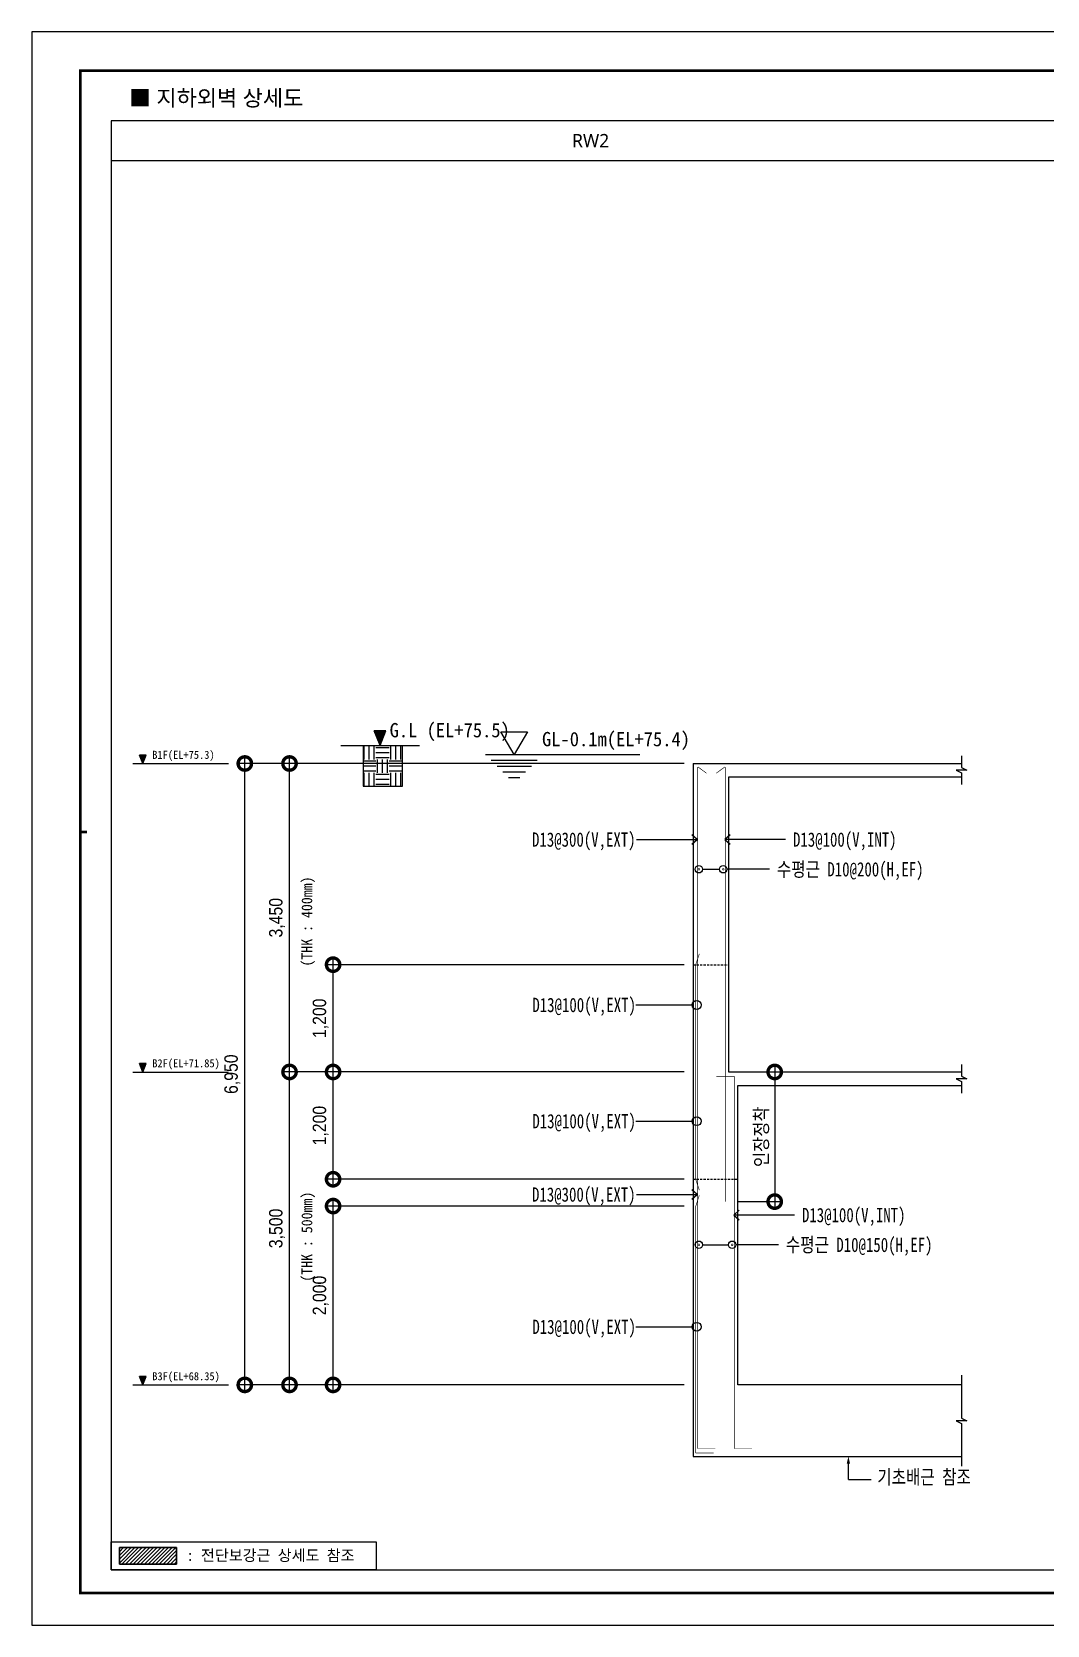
# Model space of a CAD drawing. Header units: millimetres. Extents: x 0 to 252030, y -124740 to 196020.
# Drawn here: x 126030 to 137382, y -71280 to -53460 of the extents above; entities that cross this region are included whole.
import ezdxf
from ezdxf.enums import TextEntityAlignment as Align

# ---------------------------------------------------------------- set-up
doc = ezdxf.new("R2010")
doc.units = ezdxf.units.MM
doc.header["$LTSCALE"] = 30
doc.linetypes.add('H', pattern=[1.3, 0.8, -0.5])
doc.layers.get('DEFPOINTS').update_dxf_attribs({"color": 142})
for name, color, linetype in [('0-LIST.테두리선', 7, 'Continuous'), ('0-SEC1', 3, 'Continuous'), ('0-TEXT', 3, 'Continuous'), ('0-주철근', 2, 'Continuous'), ('0-지시선', 7, 'Continuous'), ('0-해치', 251, 'Continuous'), ('S-CON', 2, 'Continuous'), ('S-SYM', 5, 'Continuous'), ('TABLE-1', 3, 'Continuous'), ('TEX', 3, 'Continuous'), ('TEXT', 6, 'Continuous'), ('X-PLAN-B1F$0$A-DIM', 7, 'Continuous'), ('XR-FORM_(도룡동)$0$AA-SHEET', 9, 'Continuous'), ('XR-FORM_(도룡동)$0$Sheet', 7, 'Continuous'), ('XR-FORM_(도룡동)$0$Sheet-text', 3, 'Continuous'), ('XR-FORM_(도룡동)$0$TEXT', 3, 'Continuous')]:
    doc.layers.add(name, color=color, linetype=linetype)
doc.styles.add('X-PLAN-B1F$0$Gdim', font='Dotum.ttf', dxfattribs={"width": 0.9})
doc.styles.add('XR-FORM_(도룡동)$0$충북옥천_FORM$0$맑은고딕', font='malgun.ttf')
doc.styles.add('XR-FORM_(도룡동)$3$맑은고딕', font='malgun.ttf')
doc.styles.add('돋음체', font='DotumChe.ttf')
doc.styles.add('맑은 고딕', font='malgun.ttf')
doc.dimstyles.new('X-PLAN-B1F$0$Gdim200', dxfattribs={"dimscale": 200, "dimtxt": 3, "dimasz": 6, "dimexe": 1.5, "dimexo": 2, "dimgap": 1, "dimtad": 1, "dimdec": 0, "dimzin": 0, "dimdsep": 46, "dimlunit": 6, "dimtxsty": 'X-PLAN-B1F$0$Gdim', "dimblk": 'X-PLAN-B1F$0$_DotSmall', "dimcen": 1.5, "dimdle": 1.5, "dimclrd": 1, "dimclre": 1, "dimclrt": 256, "dimazin": 0, "dimtfac": 1, "dimtdec": 0, "dimtix": 1, "dimtmove": 2, "dimatfit": 3, "dimldrblk": 'X-PLAN-B1F$0$_DotSmall', "dimfxl": 1.5, "dimtolj": 1, "dimtzin": 0, "dimlwd": -1, "dimlwe": -1, "dimarcsym": 0})

# ---------------------------------------------------------------- blocks, each defined once
blk = doc.blocks.new('XR-FORM_(도룡동)$0$S')
at = {"layer": 'XR-FORM_(도룡동)$0$Sheet'}
h = blk.add_hatch(color=6, dxfattribs=at)
edge = h.paths.add_edge_path()
edge.add_spline(control_points=[(76338, 15545), (76338, 15545), (76295, 15571), (76295, 15571), (76172, 15645), (76132, 15687), (76132, 15744), (76132, 15817), (76203, 15865), (76313, 15865), (76409, 15865), (76454, 15832), (76479, 15807), (76511, 15775), (76518, 15737), (76518, 15729), (76518, 15711), (76524, 15702), (76538, 15702), (76557, 15702), (76559, 15724), (76559, 15744), (76559, 15811), (76562, 15848), (76564, 15870), (76564, 15870), (76565, 15890), (76565, 15890), (76565, 15905), (76548, 15908), (76540, 15909), (76494, 15919), (76430, 15930), (76333, 15930), (76119, 15930), (75970, 15833), (75970, 15695), (75970, 15588), (76037, 15502), (76202, 15401), (76202, 15401), (76273, 15357), (76273, 15357), (76398, 15281), (76423, 15225), (76423, 15165), (76423, 15099), (76352, 15030), (76220, 15030), (76155, 15030), (76041, 15045), (76002, 15150), (75994, 15172), (75988, 15197), (75988, 15211), (75988, 15217), (75988, 15236), (75968, 15236), (75948, 15236), (75946, 15209), (75945, 15201), (75945, 15201), (75945, 15197), (75945, 15197), (75943, 15174), (75938, 15104), (75938, 15040), (75938, 15011), (75943, 15004), (75970, 14994), (76035, 14972), (76103, 14962), (76198, 14962), (76298, 14962), (76379, 14979), (76447, 15013), (76575, 15079), (76595, 15177), (76595, 15230), (76595, 15347), (76528, 15430), (76338, 15545)], knot_values=[0, 0, 0, 0, 1, 1, 1, 2, 2, 2, 3, 3, 3, 4, 4, 4, 5, 5, 5, 6, 6, 6, 7, 7, 7, 8, 8, 8, 9, 9, 9, 10, 10, 10, 11, 11, 11, 12, 12, 12, 13, 13, 13, 14, 14, 14, 15, 15, 15, 16, 16, 16, 17, 17, 17, 18, 18, 18, 19, 19, 19, 20, 20, 20, 21, 21, 21, 22, 22, 22, 23, 23, 23, 24, 24, 24, 25, 25, 25, 26, 26, 26, 27, 27, 27, 27], degree=3, periodic=0)
h = blk.add_hatch(color=6, dxfattribs=at)
edge = h.paths.add_edge_path()
edge.add_spline(control_points=[(77180, 15007), (77180, 15007), (77166, 15007), (77166, 15007), (77156, 15007), (77148, 15007), (77134, 15009), (77098, 15014), (77093, 15029), (77089, 15056), (77084, 15098), (77084, 15641), (77086, 15677), (77089, 15714), (77100, 15725), (77131, 15729), (77143, 15731), (77153, 15732), (77163, 15732), (77163, 15732), (77180, 15732), (77180, 15732), (77188, 15732), (77195, 15739), (77195, 15747), (77195, 15755), (77188, 15761), (77180, 15761), (77180, 15761), (76814, 15761), (76814, 15761), (76806, 15761), (76800, 15755), (76800, 15747), (76800, 15739), (76806, 15732), (76814, 15732), (76814, 15732), (76832, 15732), (76832, 15732), (76847, 15732), (76860, 15730), (76871, 15728), (76897, 15723), (76909, 15710), (76912, 15677), (76912, 15677), (76912, 15677), (76912, 15677), (76914, 15650), (76915, 15103), (76908, 15057), (76904, 15025), (76895, 15014), (76873, 15011), (76858, 15008), (76843, 15007), (76827, 15007), (76826, 15007), (76814, 15007), (76814, 15007), (76806, 15007), (76800, 15000), (76800, 14992), (76800, 14984), (76806, 14977), (76814, 14977), (76814, 14977), (77180, 14977), (77180, 14977), (77188, 14977), (77195, 14984), (77195, 14992), (77195, 15000), (77188, 15007), (77180, 15007)], knot_values=[0, 0, 0, 0, 1, 1, 1, 2, 2, 2, 3, 3, 3, 4, 4, 4, 5, 5, 5, 6, 6, 6, 7, 7, 7, 8, 8, 8, 9, 9, 9, 10, 10, 10, 11, 11, 11, 12, 12, 12, 13, 13, 13, 14, 14, 14, 15, 15, 15, 16, 16, 16, 17, 17, 17, 18, 18, 18, 19, 19, 19, 20, 20, 20, 21, 21, 21, 22, 22, 22, 23, 23, 23, 24, 24, 24, 25, 25, 25, 25], degree=3, periodic=0)
h = blk.add_hatch(color=6, dxfattribs=at)
edge = h.paths.add_edge_path()
edge.add_spline(control_points=[(78289, 15008), (78289, 15008), (78256, 15008), (78256, 15008), (78252, 15008), (78248, 15009), (78243, 15010), (78220, 15014), (78192, 15028), (78158, 15085), (78158, 15085), (77848, 15727), (77836, 15749), (77824, 15773), (77816, 15784), (77802, 15784), (77787, 15784), (77771, 15771), (77757, 15741), (77757, 15741), (77450, 15097), (77450, 15097), (77424, 15042), (77401, 15015), (77350, 15010), (77342, 15009), (77328, 15008), (77317, 15008), (77317, 15008), (77304, 15008), (77304, 15008), (77298, 15008), (77292, 15002), (77292, 14994), (77292, 14987), (77298, 14980), (77304, 14980), (77304, 14980), (77609, 14980), (77609, 14980), (77615, 14980), (77621, 14987), (77621, 14994), (77621, 15002), (77615, 15008), (77609, 15008), (77609, 15008), (77576, 15008), (77576, 15008), (77539, 15008), (77534, 15021), (77534, 15033), (77534, 15044), (77540, 15068), (77552, 15094), (77552, 15094), (77762, 15561), (77762, 15561), (77762, 15561), (78005, 15016), (78004, 15016), (78005, 15014), (78005, 15012), (78004, 15010), (78003, 15008), (78001, 15008), (77998, 15008), (77998, 15008), (77984, 15008), (77984, 15008), (77978, 15008), (77972, 15002), (77972, 14994), (77972, 14987), (77978, 14980), (77984, 14980), (77984, 14980), (78289, 14980), (78289, 14980), (78295, 14980), (78301, 14987), (78301, 14994), (78301, 15002), (78295, 15008), (78289, 15008)], knot_values=[0, 0, 0, 0, 1, 1, 1, 2, 2, 2, 3, 3, 3, 4, 4, 4, 5, 5, 5, 6, 6, 6, 7, 7, 7, 8, 8, 8, 9, 9, 9, 10, 10, 10, 11, 11, 11, 12, 12, 12, 13, 13, 13, 14, 14, 14, 15, 15, 15, 16, 16, 16, 17, 17, 17, 18, 18, 18, 19, 19, 19, 20, 20, 20, 21, 21, 21, 22, 22, 22, 23, 23, 23, 24, 24, 24, 25, 25, 25, 26, 26, 26, 27, 27, 27, 28, 28, 28, 28], degree=3, periodic=0)
h = blk.add_hatch(color=250, dxfattribs=at)
edge = h.paths.add_edge_path()
edge.add_spline(control_points=[(78762, 15355), (78740, 15355), (78721, 15354), (78721, 15339), (78721, 15329), (78732, 15327), (78739, 15326), (78739, 15326), (78761, 15325), (78768, 15325), (78956, 15325), (79092, 15431), (79092, 15577), (79092, 15629), (79059, 15678), (79025, 15703), (79003, 15719), (78945, 15762), (78781, 15762), (78781, 15762), (78772, 15762), (78771, 15762), (78771, 15762), (78376, 15762), (78376, 15762), (78367, 15762), (78360, 15756), (78360, 15748), (78360, 15740), (78367, 15734), (78376, 15734), (78376, 15734), (78423, 15734), (78423, 15734), (78429, 15733), (78435, 15733), (78438, 15732), (78480, 15725), (78488, 15709), (78491, 15677), (78491, 15677), (78491, 15677), (78491, 15677), (78493, 15651), (78494, 15108), (78487, 15062), (78481, 15030), (78474, 15013), (78453, 15010), (78437, 15007), (78422, 15006), (78407, 15006), (78406, 15006), (78396, 15006), (78396, 15006), (78387, 15006), (78380, 14999), (78380, 14991), (78380, 14983), (78387, 14977), (78396, 14977), (78396, 14977), (78791, 14977), (78791, 14977), (78800, 14977), (78807, 14983), (78807, 14991), (78807, 14999), (78800, 15006), (78791, 15006), (78791, 15006), (78781, 15006), (78781, 15006), (78761, 15006), (78733, 15008), (78715, 15010), (78681, 15013), (78672, 15031), (78668, 15061), (78662, 15105), (78662, 15684), (78662, 15690), (78662, 15699), (78664, 15704), (78669, 15705), (78679, 15708), (78707, 15709), (78729, 15709), (78757, 15709), (78810, 15704), (78857, 15670), (78924, 15623), (78931, 15562), (78931, 15520), (78931, 15418), (78833, 15355), (78762, 15355)], knot_values=[0, 0, 0, 0, 1, 1, 1, 2, 2, 2, 3, 3, 3, 4, 4, 4, 5, 5, 5, 6, 6, 6, 7, 7, 7, 8, 8, 8, 9, 9, 9, 10, 10, 10, 11, 11, 11, 12, 12, 12, 13, 13, 13, 14, 14, 14, 15, 15, 15, 16, 16, 16, 17, 17, 17, 18, 18, 18, 19, 19, 19, 20, 20, 20, 21, 21, 21, 22, 22, 22, 23, 23, 23, 24, 24, 24, 25, 25, 25, 26, 26, 26, 27, 27, 27, 28, 28, 28, 29, 29, 29, 30, 30, 30, 31, 31, 31, 32, 32, 32, 32], degree=3, periodic=0)
h = blk.add_hatch(color=250, dxfattribs=at)
edge = h.paths.add_edge_path()
edge.add_spline(control_points=[(79896, 15147), (79880, 15147), (79878, 15134), (79877, 15128), (79875, 15109), (79860, 15082), (79845, 15069), (79815, 15043), (79768, 15042), (79696, 15042), (79592, 15042), (79561, 15049), (79541, 15063), (79541, 15063), (79541, 15063), (79541, 15063), (79522, 15076), (79515, 15314), (79515, 15460), (79515, 15617), (79515, 15645), (79518, 15677), (79521, 15714), (79532, 15724), (79562, 15729), (79578, 15731), (79599, 15732), (79612, 15732), (79620, 15732), (79633, 15732), (79638, 15739), (79640, 15742), (79641, 15745), (79641, 15748), (79641, 15756), (79634, 15762), (79626, 15762), (79626, 15762), (79235, 15762), (79235, 15762), (79226, 15762), (79220, 15756), (79220, 15748), (79220, 15743), (79222, 15738), (79227, 15736), (79227, 15735), (79229, 15735), (79229, 15734), (79235, 15732), (79243, 15732), (79247, 15732), (79265, 15732), (79280, 15731), (79290, 15729), (79331, 15722), (79340, 15709), (79342, 15677), (79344, 15651), (79345, 15108), (79338, 15062), (79332, 15030), (79326, 15013), (79304, 15010), (79290, 15007), (79276, 15006), (79262, 15006), (79262, 15006), (79245, 15006), (79245, 15006), (79237, 15006), (79230, 14999), (79230, 14991), (79230, 14983), (79237, 14977), (79245, 14977), (79245, 14977), (79615, 14977), (79615, 14977), (79615, 14977), (79805, 14976), (79805, 14976), (79874, 14976), (79882, 14981), (79891, 15006), (79901, 15036), (79910, 15113), (79910, 15125), (79910, 15135), (79910, 15147), (79896, 15147)], knot_values=[0, 0, 0, 0, 1, 1, 1, 2, 2, 2, 3, 3, 3, 4, 4, 4, 5, 5, 5, 6, 6, 6, 7, 7, 7, 8, 8, 8, 9, 9, 9, 10, 10, 10, 11, 11, 11, 12, 12, 12, 13, 13, 13, 14, 14, 14, 15, 15, 15, 16, 16, 16, 17, 17, 17, 18, 18, 18, 19, 19, 19, 20, 20, 20, 21, 21, 21, 22, 22, 22, 23, 23, 23, 24, 24, 24, 25, 25, 25, 26, 26, 26, 27, 27, 27, 28, 28, 28, 29, 29, 29, 30, 30, 30, 30], degree=3, periodic=0)
h = blk.add_hatch(color=250, dxfattribs=at)
edge = h.paths.add_edge_path()
edge.add_spline(control_points=[(80974, 15008), (80974, 15008), (80942, 15008), (80942, 15008), (80937, 15008), (80933, 15009), (80928, 15010), (80905, 15014), (80878, 15028), (80843, 15085), (80843, 15085), (80533, 15727), (80521, 15749), (80509, 15773), (80501, 15784), (80487, 15784), (80472, 15784), (80457, 15771), (80442, 15741), (80442, 15741), (80135, 15097), (80135, 15097), (80109, 15042), (80086, 15015), (80035, 15010), (80027, 15009), (80013, 15008), (80002, 15008), (80002, 15008), (79989, 15008), (79989, 15008), (79983, 15008), (79977, 15002), (79977, 14994), (79977, 14987), (79983, 14980), (79989, 14980), (79989, 14980), (80294, 14980), (80294, 14980), (80300, 14980), (80306, 14987), (80306, 14994), (80306, 15002), (80300, 15008), (80294, 15008), (80294, 15008), (80261, 15008), (80261, 15008), (80224, 15008), (80219, 15021), (80219, 15033), (80219, 15044), (80225, 15068), (80237, 15094), (80237, 15094), (80447, 15561), (80447, 15561), (80447, 15561), (80690, 15016), (80690, 15016), (80690, 15014), (80690, 15012), (80689, 15010), (80688, 15008), (80686, 15008), (80683, 15008), (80683, 15008), (80669, 15008), (80669, 15008), (80663, 15008), (80657, 15002), (80657, 14994), (80657, 14987), (80663, 14980), (80669, 14980), (80669, 14980), (80974, 14980), (80974, 14980), (80980, 14980), (80986, 14987), (80986, 14994), (80986, 15002), (80980, 15008), (80974, 15008)], knot_values=[0, 0, 0, 0, 1, 1, 1, 2, 2, 2, 3, 3, 3, 4, 4, 4, 5, 5, 5, 6, 6, 6, 7, 7, 7, 8, 8, 8, 9, 9, 9, 10, 10, 10, 11, 11, 11, 12, 12, 12, 13, 13, 13, 14, 14, 14, 15, 15, 15, 16, 16, 16, 17, 17, 17, 18, 18, 18, 19, 19, 19, 20, 20, 20, 21, 21, 21, 22, 22, 22, 23, 23, 23, 24, 24, 24, 25, 25, 25, 26, 26, 26, 27, 27, 27, 28, 28, 28, 28], degree=3, periodic=0)
h = blk.add_hatch(color=250, dxfattribs=at)
edge = h.paths.add_edge_path()
edge.add_spline(control_points=[(81976, 15761), (81976, 15761), (81692, 15761), (81692, 15761), (81686, 15761), (81681, 15755), (81681, 15747), (81681, 15739), (81686, 15732), (81692, 15732), (81692, 15732), (81700, 15732), (81702, 15732), (81718, 15732), (81744, 15732), (81760, 15726), (81783, 15717), (81794, 15705), (81795, 15641), (81795, 15641), (81806, 15233), (81806, 15224), (81806, 15224), (81806, 15202), (81806, 15202), (81797, 15210), (81212, 15762), (81212, 15762), (81199, 15775), (81187, 15784), (81176, 15784), (81158, 15784), (81158, 15750), (81158, 15740), (81158, 15740), (81148, 15134), (81148, 15134), (81147, 15045), (81143, 15018), (81117, 15011), (81101, 15006), (81079, 15006), (81068, 15006), (81067, 15006), (81057, 15006), (81057, 15006), (81051, 15006), (81046, 14999), (81046, 14991), (81046, 14983), (81051, 14976), (81057, 14976), (81057, 14976), (81353, 14976), (81353, 14976), (81359, 14976), (81364, 14983), (81364, 14991), (81364, 14999), (81359, 15006), (81353, 15006), (81353, 15006), (81342, 15006), (81340, 15006), (81324, 15006), (81303, 15006), (81284, 15013), (81268, 15018), (81251, 15035), (81248, 15122), (81248, 15122), (81237, 15522), (81236, 15534), (81241, 15530), (81780, 15014), (81821, 14978), (81833, 14966), (81851, 14966), (81864, 14966), (81880, 14966), (81882, 14986), (81882, 15002), (81882, 15002), (81894, 15649), (81894, 15649), (81895, 15706), (81903, 15722), (81931, 15729), (81944, 15732), (81952, 15732), (81963, 15732), (81965, 15732), (81976, 15732), (81976, 15732), (81982, 15732), (81987, 15739), (81987, 15747), (81987, 15755), (81982, 15761), (81976, 15761)], knot_values=[0, 0, 0, 0, 1, 1, 1, 2, 2, 2, 3, 3, 3, 4, 4, 4, 5, 5, 5, 6, 6, 6, 7, 7, 7, 8, 8, 8, 9, 9, 9, 10, 10, 10, 11, 11, 11, 12, 12, 12, 13, 13, 13, 14, 14, 14, 15, 15, 15, 16, 16, 16, 17, 17, 17, 18, 18, 18, 19, 19, 19, 20, 20, 20, 21, 21, 21, 22, 22, 22, 23, 23, 23, 24, 24, 24, 25, 25, 25, 26, 26, 26, 27, 27, 27, 28, 28, 28, 29, 29, 29, 30, 30, 30, 31, 31, 31, 32, 32, 32, 33, 33, 33, 33], degree=3, periodic=0)
at = {"layer": 'DEFPOINTS'}
for p, q in [((75750, 52950), (82250, 52950)), ((75640, 52073), (82226, 52073)), ((76315, 52073), (76315, 20700)), ((82250, 51196), (75640, 51196)), ((82250, 50596), (75640, 50596)), ((82250, 49996), (75640, 49996)), ((82250, 49396), (75640, 49396)), ((82250, 48796), (75640, 48796)), ((82250, 48196), (75640, 48196)), ((82250, 47596), (75640, 47596)), ((82250, 46996), (75640, 46996)), ((82250, 46396), (75640, 46396)), ((82250, 45796), (75640, 45796)), ((82250, 45196), (75640, 45196)), ((82250, 44596), (75640, 44596)), ((82250, 43996), (75640, 43996)), ((82250, 43396), (75640, 43396)), ((82250, 42796), (75640, 42796)), ((82250, 42196), (75640, 42196)), ((82250, 41596), (75640, 41596)), ((82250, 40996), (75640, 40996)), ((82250, 40396), (75640, 40396)), ((82250, 39796), (75640, 39796)), ((82250, 39196), (75640, 39196)), ((82250, 38596), (75640, 38596)), ((82250, 37996), (75640, 37996)), ((82250, 37396), (75640, 37396)), ((82250, 36796), (75640, 36796)), ((82250, 36196), (75640, 36196)), ((82250, 35596), (75640, 35596)), ((82250, 34996), (75640, 34996)), ((82250, 34396), (75640, 34396)), ((82250, 33796), (75640, 33796)), ((82250, 33196), (75640, 33196)), ((82250, 32596), (75640, 32596)), ((82250, 31996), (75640, 31996)), ((82250, 31396), (75640, 31396)), ((82250, 30796), (75640, 30796)), ((82250, 30196), (75640, 30196)), ((82250, 29596), (75640, 29596)), ((82250, 28996), (75640, 28996)), ((82250, 28396), (75640, 28396)), ((82250, 27796), (75640, 27796)), ((82250, 27196), (75640, 27196)), ((82250, 26596), (75640, 26596)), ((82250, 25996), (75640, 25996)), ((82250, 25396), (75640, 25396)), ((82250, 24796), (75640, 24796)), ((82250, 24196), (75640, 24196)), ((82250, 23596), (75640, 23596)), ((82250, 22996), (75640, 22996)), ((82250, 22396), (75640, 22396)), ((82250, 21796), (75640, 21796)), ((82250, 21196), (75640, 21196)), ((80950, 1706), (75640, 1706))]:
    blk.add_line(p, q, dxfattribs=at)
at = {"layer": 'XR-FORM_(도룡동)$0$AA-SHEET', "const_width": 99.9}
blk.add_lwpolyline([(75750, 52950), (82250, 52950)], dxfattribs=at)
at = {"layer": 'XR-FORM_(도룡동)$0$Sheet'}
for p, q in [((75590, 20700), (82204, 20700)), ((76490, 20700), (76490, 16700)), ((77590, 20700), (77590, 16700)), ((79575, 20700), (79575, 16700)), ((80450, 20700), (80450, 16700)), ((81325, 20700), (81325, 16700)), ((75640, 19700), (82254, 19700)), ((75640, 18700), (82254, 18700)), ((75640, 17700), (82254, 17700)), ((78945, 7700), (78945, 2500)), ((75640, 6400), (82250, 6400)), ((75640, 5100), (82250, 5100)), ((75640, 3800), (82250, 3800)), ((76591, 3798), (76591, 2500)), ((76591, 3149), (78945, 3149)), ((75640, 2500), (82250, 2500)), ((80950, 2500), (80950, 1200))]:
    blk.add_line(p, q, dxfattribs=at)
at = {"layer": 'XR-FORM_(도룡동)$0$Sheet', "const_width": 100}
blk.add_lwpolyline([(1850, 57950), (82250, 57950), (82250, 1200), (1850, 1200)], close=True, dxfattribs=at)
at = {"layer": 'XR-FORM_(도룡동)$0$Sheet', "linetype": 'Continuous', "const_width": 100}
for points in [[(38745, 57950), (38745, 57700)], [(2100, 29575), (1850, 29575)], [(75640, 29575), (75390, 29575)], [(38745, 1846), (38745, 1200)]]:
    blk.add_lwpolyline(points, dxfattribs=at)
at = {"layer": 'XR-FORM_(도룡동)$0$Sheet', "const_width": 100}
for points in [[(75640, 57950), (75640, 1200)], [(75640, 52950), (82250, 52950)], [(75640, 16700), (82250, 16700)], [(75640, 11700), (82250, 11700)], [(75640, 9700), (82250, 9700)], [(75640, 7700), (82250, 7700)]]:
    blk.add_lwpolyline(points, dxfattribs=at)
at = {"layer": 'XR-FORM_(도룡동)$0$Sheet'}
for points in [[(76065, 20589), (75650, 19869), (76481, 19869)], [(76065, 19589), (75650, 18869), (76481, 18869)], [(76065, 18589), (75650, 17869), (76481, 17869)]]:
    blk.add_lwpolyline(points, close=True, dxfattribs=at)
at = {"layer": 'XR-FORM_(도룡동)$0$Sheet', "color": 3, "const_width": 28}
for points in [[(76026, 13508), (76026, 13172)], [(76466, 13508), (76466, 13172)]]:
    blk.add_lwpolyline(points, dxfattribs=at)
at = {"layer": 'DEFPOINTS', "style": 'XR-FORM_(도룡동)$3$맑은고딕'}
blk.add_text('2', height=400, dxfattribs=at).set_placement((82126, 52273), align=Align.MIDDLE_RIGHT)
blk.add_text('text 1.2', height=240, dxfattribs=at).set_placement((80599, 50202))
blk.add_text('도 면 명', height=400, dxfattribs=at).set_placement((78996, 8633), align=Align.MIDDLE_CENTER)
at = {"layer": 'XR-FORM_(도룡동)$0$Sheet', "style": 'XR-FORM_(도룡동)$3$맑은고딕'}
for s, height, p in [('PROJECT TITLE', 220, (75890, 57600)), ('PROJECT TITLE', 200, (75890, 11350)), ('DRAWING TITLE', 200, (75890, 9350)), ('ISSUE DATE', 200, (75890, 7350)), ('APPROVED', 200, (79195, 7350)), ('PROJECT NO. ', 200, (75890, 6050)), ('CHECKED 2 ', 200, (79195, 6050)), ('ENGINEER', 200, (75890, 4750)), ('CHECKED 1 ', 200, (79195, 4750)), ('SCALE', 200, (75730, 3450)), ('DRAWN', 200, (79195, 3450)), ('DRAWING NO.', 200, (75890, 2150)), ('REV.', 200, (81250, 2150))]:
    blk.add_text(s, height=height, dxfattribs=at).set_placement(p)
for s, height, p in [('2', 240, (76059, 20140)), ('1', 240, (76059, 19140)), ('0', 240, (76059, 18140)), (' REV.', 220, (76090, 17200)), ('DATE', 220, (77090, 17200)), ('DESCRIPTION', 220, (78632, 17200)), ('BY', 220, (80062, 17200)), ('BY', 220, (80938, 17200)), ('APP', 220, (81812, 17200))]:
    blk.add_text(s, height=height, dxfattribs=at).set_placement(p, align=Align.MIDDLE)
at = {"layer": 'XR-FORM_(도룡동)$0$Sheet', "color": 3, "style": 'XR-FORM_(도룡동)$3$맑은고딕', "width": 1.2}
blk.add_text('A R C H I T E C T S  &  P L A N N E R S', height=200, dxfattribs=at).set_placement((78947, 14500), align=Align.MIDDLE_CENTER)
at = {"layer": 'XR-FORM_(도룡동)$0$Sheet', "color": 3, "style": 'XR-FORM_(도룡동)$3$맑은고딕'}
blk.add_text('주 시아플랜건축', height=280, dxfattribs=at).set_placement((76057, 13372), align=Align.MIDDLE_LEFT)
at = {"layer": 'XR-FORM_(도룡동)$0$Sheet', "color": 3, "style": 'XR-FORM_(도룡동)$3$맑은고딕', "width": 0.65}
for s, p in [('Tel 02-570-1004 Fax 02-570-1003 www.siaplan.com', (75966, 12333)), ('서울특별시 강남구 언주로30길 13, C동 16층(도곡동)', (75966, 12833))]:
    blk.add_text(s, height=280, dxfattribs=at).set_placement(p, align=Align.MIDDLE_LEFT)
at = {"layer": 'XR-FORM_(도룡동)$0$Sheet-text', "style": 'XR-FORM_(도룡동)$3$맑은고딕'}
blk.add_text('* NOTE', height=400, dxfattribs=at).set_placement((75881, 51550), align=Align.MIDDLE_LEFT)
at = {"layer": 'XR-FORM_(도룡동)$0$TEXT'}
for s, height, style, p in [('2026. 04', 300, 'XR-FORM_(도룡동)$3$맑은고딕', (77247, 6870)), ('A1 : ', 250, 'XR-FORM_(도룡동)$0$충북옥천_FORM$0$맑은고딕', (77179, 3474)), ('A3 : ', 250, 'XR-FORM_(도룡동)$0$충북옥천_FORM$0$맑은고딕', (77179, 2825))]:
    blk.add_text(s, height=height, dxfattribs=dict(at, style=style)).set_placement(p, align=Align.MIDDLE_CENTER)
at = {"layer": 'XR-FORM_(도룡동)$0$TEXT', "style": 'XR-FORM_(도룡동)$3$맑은고딕'}
blk.add_text('양희범,황정현', height=300, dxfattribs=at).set_placement((80649, 6901), align=Align.MIDDLE)
blk = doc.blocks.new('XR-FORM_(도룡동)', base_point=(101.33, -56114.51))
at = {"layer": 'DEFPOINTS'}
blk.add_line((377.95, 289.75), (411, 264.75), dxfattribs=at)
blk.add_lwpolyline([(0, 0), (420, 0), (420, 297), (0, 297)], close=True, dxfattribs=at)
at = {"xscale": 0.005, "yscale": 0.005, "zscale": 0.005}
blk.add_blockref('XR-FORM_(도룡동)$0$S', (-0.25, 0), dxfattribs=at)
at = {"layer": 'DEFPOINTS', "style": 'XR-FORM_(도룡동)$3$맑은고딕'}
for s, p in [('2014001G', (386.1, 28.01)), ('본부장', (402.99, 28.01)), ('PL', (402.99, 21.51))]:
    blk.add_text(s, height=1.5, dxfattribs=at).set_placement(p, align=Align.MIDDLE)
for p in [(393.26, 17.37), (393.26, 14.12)]:
    blk.add_text('NONE', height=1.25, dxfattribs=at).set_placement(p, align=Align.MIDDLE_RIGHT)
for s, height, p in [('작성자', 1.5, (402.51, 14.85)), ('A01-000', 2, (391.22, 8.53))]:
    blk.add_text(s, height=height, dxfattribs=at).set_placement(p, align=Align.MIDDLE_CENTER)
at = {"layer": 'XR-FORM_(도룡동)$0$Sheet-text', "style": 'XR-FORM_(도룡동)$3$맑은고딕', "width": 0.8}
for s, p in [('대전시 유성구 도룡동 382', (394.23, 279.42)), ('주상복합 신축공사', (394.23, 275.17))]:
    blk.add_text(s, height=2.4, dxfattribs=at).set_placement(p, align=Align.MIDDLE_CENTER)
at = {"layer": 'XR-FORM_(도룡동)$0$TEXT', "style": 'XR-FORM_(도룡동)$3$맑은고딕', "width": 0.9}
for s, p in [('대전시 유성구 도룡동 382', (394.73, 54.74)), ('주상복합 신축공사', (394.73, 51.24))]:
    blk.add_text(s, height=2, dxfattribs=at).set_placement(p, align=Align.MIDDLE_CENTER)
at = {"layer": 'XR-FORM_(도룡동)$0$TEXT', "style": 'XR-FORM_(도룡동)$3$맑은고딕'}
blk.add_text('1', height=2, dxfattribs=at).set_placement((407.43, 8.35), align=Align.MIDDLE_CENTER)
blk = doc.blocks.new('WATER LEVEL')
at = {"layer": 'S-SYM'}
for p, q in [((-800, 0), (800, 0)), ((-640, -160), (640, -160)), ((-480, -320), (480, -320)), ((-320, -480), (320, -480)), ((-160, -640), (160, -640))]:
    blk.add_line(p, q, dxfattribs=at)
blk.add_lwpolyline([(0, 0), (-370, 640), (370, 640), (0, 0)], dxfattribs=at)
blk = doc.blocks.new('X-PLAN-B1F$0$_DotSmall')
at = {"color": 0, "linetype": 'ByBlock', "const_width": 0.5}
blk.add_lwpolyline([(-0.0625, 0, 1), (0.0625, 0, 1)], format="xyb", close=True, dxfattribs=at)
blk = doc.blocks.new('*D1417')
at = {"layer": 'DEFPOINTS', "color": 0, "transparency": 16777216}
for p in [(128911, -61643), (133423, -61643), (133423, -65093)]:
    blk.add_point(p, dxfattribs=at)
at = {"layer": 'X-PLAN-B1F$0$A-DIM', "color": 1, "transparency": 16777216}
for p, q in [((133323, -61643), (128836, -61643)), ((128911, -65168), (128911, -61568)), ((133323, -65093), (128836, -65093))]:
    blk.add_line(p, q, dxfattribs=at)
at = {"layer": 'X-PLAN-B1F$0$A-DIM', "color": 1, "transparency": 16777216, "xscale": 300, "yscale": 300, "zscale": 300}
for p, rotation in [((128911, -61643), 90), ((128911, -65093), 270)]:
    blk.add_blockref('X-PLAN-B1F$0$_DotSmall', p, dxfattribs=dict(at, rotation=rotation))
at = {"layer": 'X-PLAN-B1F$0$A-DIM', "transparency": 16777216, "insert": (128771, -63368), "char_height": 150, "attachment_point": 5, "rotation": 90, "style": 'X-PLAN-B1F$0$Gdim'}
blk.add_mtext('\\A1;3,450', dxfattribs=at)
blk = doc.blocks.new('*D1418')
at = {"layer": 'DEFPOINTS', "color": 0, "transparency": 16777216}
for p in [(129398, -63893), (133423, -63893), (133423, -65093)]:
    blk.add_point(p, dxfattribs=at)
at = {"layer": 'X-PLAN-B1F$0$A-DIM', "color": 1, "transparency": 16777216}
for p, q in [((133323, -63893), (129323, -63893)), ((129398, -65168), (129398, -63818)), ((133323, -65093), (129323, -65093))]:
    blk.add_line(p, q, dxfattribs=at)
at = {"layer": 'X-PLAN-B1F$0$A-DIM', "color": 1, "transparency": 16777216, "xscale": 300, "yscale": 300, "zscale": 300}
for p, rotation in [((129398, -63893), 90), ((129398, -65093), 270)]:
    blk.add_blockref('X-PLAN-B1F$0$_DotSmall', p, dxfattribs=dict(at, rotation=rotation))
at = {"layer": 'X-PLAN-B1F$0$A-DIM', "transparency": 16777216, "insert": (129259, -64493), "char_height": 150, "attachment_point": 5, "rotation": 90, "style": 'X-PLAN-B1F$0$Gdim'}
blk.add_mtext('\\A1;1,200', dxfattribs=at)
blk = doc.blocks.new('*D1419')
at = {"layer": 'DEFPOINTS', "color": 0, "transparency": 16777216}
for p in [(128911, -65093), (133423, -65093), (133423, -68593)]:
    blk.add_point(p, dxfattribs=at)
at = {"layer": 'X-PLAN-B1F$0$A-DIM', "color": 1, "transparency": 16777216}
for p, q in [((128911, -68668), (128911, -65018)), ((133323, -65093), (128836, -65093)), ((133323, -68593), (128836, -68593))]:
    blk.add_line(p, q, dxfattribs=at)
at = {"layer": 'X-PLAN-B1F$0$A-DIM', "color": 1, "transparency": 16777216, "xscale": 300, "yscale": 300, "zscale": 300}
for p, rotation in [((128911, -65093), 90), ((128911, -68593), 270)]:
    blk.add_blockref('X-PLAN-B1F$0$_DotSmall', p, dxfattribs=dict(at, rotation=rotation))
at = {"layer": 'X-PLAN-B1F$0$A-DIM', "transparency": 16777216, "insert": (128771, -66843), "char_height": 150, "attachment_point": 5, "rotation": 90, "style": 'X-PLAN-B1F$0$Gdim'}
blk.add_mtext('\\A1;3,500', dxfattribs=at)
blk = doc.blocks.new('*D1420')
at = {"layer": 'DEFPOINTS', "color": 0, "transparency": 16777216}
for p in [(128411, -61643), (133423, -61643), (133423, -68593)]:
    blk.add_point(p, dxfattribs=at)
at = {"layer": 'X-PLAN-B1F$0$A-DIM', "color": 1, "transparency": 16777216}
for p, q in [((133323, -61643), (128336, -61643)), ((128411, -68668), (128411, -61568)), ((133323, -68593), (128336, -68593))]:
    blk.add_line(p, q, dxfattribs=at)
at = {"layer": 'X-PLAN-B1F$0$A-DIM', "color": 1, "transparency": 16777216, "xscale": 300, "yscale": 300, "zscale": 300}
for p, rotation in [((128411, -61643), 90), ((128411, -68593), 270)]:
    blk.add_blockref('X-PLAN-B1F$0$_DotSmall', p, dxfattribs=dict(at, rotation=rotation))
at = {"layer": 'X-PLAN-B1F$0$A-DIM', "transparency": 16777216, "insert": (128271, -65118), "char_height": 150, "attachment_point": 5, "rotation": 90, "style": 'X-PLAN-B1F$0$Gdim'}
blk.add_mtext('\\A1;6,950', dxfattribs=at)
blk = doc.blocks.new('*D1421')
at = {"layer": 'DEFPOINTS', "color": 0, "transparency": 16777216}
for p in [(133823, -65093), (133823, -66543), (134336, -66543)]:
    blk.add_point(p, dxfattribs=at)
at = {"layer": 'X-PLAN-B1F$0$A-DIM', "color": 1, "transparency": 16777216}
for p, q in [((134336, -65018), (134336, -66618)), ((133923, -65093), (134411, -65093)), ((133923, -66543), (134411, -66543))]:
    blk.add_line(p, q, dxfattribs=at)
at = {"layer": 'X-PLAN-B1F$0$A-DIM', "color": 1, "transparency": 16777216, "xscale": 300, "yscale": 300, "zscale": 300}
for p, rotation in [((134336, -65093), 90), ((134336, -66543), 270)]:
    blk.add_blockref('X-PLAN-B1F$0$_DotSmall', p, dxfattribs=dict(at, rotation=rotation))
at = {"layer": 'X-PLAN-B1F$0$A-DIM', "transparency": 16777216, "insert": (134193, -65818), "char_height": 150, "attachment_point": 5, "rotation": 90, "style": 'X-PLAN-B1F$0$Gdim'}
blk.add_mtext('\\A1;인장정착', dxfattribs=at)
blk = doc.blocks.new('SOIL LEVEL')
at = {"layer": 'S-SYM'}
for p, q in [((1567, 1135), (-629, 1135)), ((20, 750), (20, 1125)), ((161, 750), (161, 1125)), ((301, 750), (301, 1125)), ((723, 1078), (348, 1078)), ((723, 938), (348, 938)), ((395, 1125), (395, 1135)), ((536, 1125), (536, 1135)), ((676, 1125), (676, 1135)), ((770, 750), (770, 1125)), ((911, 750), (911, 1125)), ((1051, 750), (1051, 1125)), ((348, 703), (0, 703)), ((348, 563), (0, 563)), ((723, 797), (348, 797)), ((395, 375), (395, 750)), ((536, 375), (536, 750)), ((676, 375), (676, 750)), ((1098, 703), (723, 703)), ((1098, 563), (723, 563)), ((348, 422), (0, 422)), ((20, 0), (20, 375)), ((161, 0), (161, 375)), ((301, 0), (301, 375)), ((723, 328), (348, 328)), ((723, 188), (348, 188)), ((723, 47), (348, 47)), ((1098, 422), (723, 422)), ((770, 0), (770, 375)), ((911, 0), (911, 375)), ((1051, 0), (1051, 375))]:
    blk.add_line(p, q, dxfattribs=at)
blk.add_lwpolyline([(1098, 1135), (0, 1135), (0, 0), (1098, 0)], close=True, dxfattribs=at)
blk = doc.blocks.new('*D1422')
at = {"layer": 'DEFPOINTS', "color": 0, "transparency": 16777216}
for p in [(129398, -65093), (133423, -65093), (133423, -66293)]:
    blk.add_point(p, dxfattribs=at)
at = {"layer": 'X-PLAN-B1F$0$A-DIM', "color": 1, "transparency": 16777216}
for p, q in [((129398, -66368), (129398, -65018)), ((133323, -65093), (129323, -65093)), ((133323, -66293), (129323, -66293))]:
    blk.add_line(p, q, dxfattribs=at)
at = {"layer": 'X-PLAN-B1F$0$A-DIM', "color": 1, "transparency": 16777216, "xscale": 300, "yscale": 300, "zscale": 300}
for p, rotation in [((129398, -65093), 90), ((129398, -66293), 270)]:
    blk.add_blockref('X-PLAN-B1F$0$_DotSmall', p, dxfattribs=dict(at, rotation=rotation))
at = {"layer": 'X-PLAN-B1F$0$A-DIM', "transparency": 16777216, "insert": (129259, -65693), "char_height": 150, "attachment_point": 5, "rotation": 90, "style": 'X-PLAN-B1F$0$Gdim'}
blk.add_mtext('\\A1;1,200', dxfattribs=at)
blk = doc.blocks.new('*D1423')
at = {"layer": 'DEFPOINTS', "color": 0, "transparency": 16777216}
for p in [(129398, -66593), (133423, -66593), (133423, -68593)]:
    blk.add_point(p, dxfattribs=at)
at = {"layer": 'X-PLAN-B1F$0$A-DIM', "color": 1, "transparency": 16777216}
for p, q in [((133323, -66593), (129323, -66593)), ((129398, -68668), (129398, -66518)), ((133323, -68593), (129323, -68593))]:
    blk.add_line(p, q, dxfattribs=at)
at = {"layer": 'X-PLAN-B1F$0$A-DIM', "color": 1, "transparency": 16777216, "xscale": 300, "yscale": 300, "zscale": 300}
for p, rotation in [((129398, -66593), 90), ((129398, -68593), 270)]:
    blk.add_blockref('X-PLAN-B1F$0$_DotSmall', p, dxfattribs=dict(at, rotation=rotation))
at = {"layer": 'X-PLAN-B1F$0$A-DIM', "transparency": 16777216, "insert": (129259, -67593), "char_height": 150, "attachment_point": 5, "rotation": 90, "style": 'X-PLAN-B1F$0$Gdim'}
blk.add_mtext('\\A1;2,000', dxfattribs=at)

msp = doc.modelspace()

# ---------------------------------------------------------------- hatches: boundary and pattern name
at = {"layer": '0-지시선'}
for points in [[(129923.19315, -61443.49769), (129857.51496, -61277.03892), (129988.87135, -61277.03892)], [(127271.47583, -61643.49769), (127234.53185, -61549.86464), (127308.41982, -61549.86464)], [(127271.47583, -65093.49769), (127234.53185, -64999.86464), (127308.41982, -64999.86464)], [(127271.47583, -68593.49769), (127234.53185, -68499.86464), (127308.41982, -68499.86464)]]:
    msp.add_hatch(color=256, dxfattribs=at).paths.add_polyline_path(points)
at = {"layer": '0-해치'}
h = msp.add_hatch(dxfattribs=at)
h.set_pattern_fill('ANSI31', color=256, scale=9.311546)
h.set_pattern_definition([(45, (98400.596, -50567.454), (-20.905017, 20.905017), [])])
h.paths.add_polyline_path([(127008.06036, -70598.07391), (127648.95983, -70598.07391), (127648.95983, -70411.65541), (127008.06036, -70411.65541)])

# ---------------------------------------------------------------- linework, layer by layer
at = {"layer": '0-LIST.테두리선', "ltscale": 3}
msp.add_lwpolyline([(126917.25014, -70349.22075), (129880.2978, -70349.22075), (129880.2978, -70660.50857), (126917.25014, -70660.50857)], close=True, dxfattribs=at)
at = {"layer": '0-주철근', "const_width": 7}
for points in [[(133473.19315, -69304.50804), (133473.19315, -61689.49769, -0.6159634636), (133482.7643, -61684.67618), (133573.17539, -61751.64089)], [(133783.19315, -66543.49769), (133783.19315, -61689.49769, 0.6159634636), (133773.62201, -61684.67618), (133683.21092, -61751.64089)]]:
    msp.add_lwpolyline(points, format="xyb", dxfattribs=at)
for points in [[(133479.1095, -62825.78132, 1), (133497.1095, -62825.78132, 1)], [(133769.32719, -62825.78132, -1), (133751.32719, -62825.78132, -1)], [(133479.1095, -67025.78132, 1), (133497.1095, -67025.78132, 1)], [(133869.32719, -67025.78132, -1), (133851.32719, -67025.78132, -1)]]:
    msp.add_lwpolyline(points, format="xyb", close=True, dxfattribs=at)
for points in [[(133493.22199, -63771.99597), (133453.19315, -63893.49769), (133453.19315, -66293.49769), (133493.22199, -66414.99941)], [(133683.19315, -65143.49769), (133883.19315, -65143.49769)], [(133883.19315, -69304.50804), (133883.19315, -65143.49769)], [(133493.22199, -66471.99597), (133453.19315, -66593.49769), (133453.19315, -69354.50804)], [(133473.19315, -69304.50804), (133673.19315, -69304.50804)], [(133883.19315, -69304.50804), (134083.19315, -69304.50804)], [(133453.19315, -69354.50804), (133653.19315, -69354.50804)]]:
    msp.add_lwpolyline(points, dxfattribs=at)
at = {"layer": '0-지시선'}
for p, q in [((129988.87135, -61277.03892), (129857.51496, -61277.03892)), ((129923.19315, -61443.49769), (129857.51496, -61277.03892)), ((129923.19315, -61443.49769), (129988.87135, -61277.03892)), ((127158.97583, -61643.49769), (128227.72583, -61643.49769)), ((127308.41982, -61549.86464), (127234.53185, -61549.86464)), ((127271.47583, -61643.49769), (127234.53185, -61549.86464)), ((127271.47583, -61643.49769), (127308.41982, -61549.86464)), ((132790.50971, -62493.49769), (133469.21835, -62493.49769)), ((134457.92698, -62493.49769), (133779.21835, -62493.49769)), ((133529.88432, -62825.78132), (133718.55238, -62825.78132)), ((134277.92698, -62826.26163), (133802.09925, -62826.26163)), ((132784.48452, -64343.49769), (133413.19315, -64343.49769)), ((127308.41982, -64999.86464), (127234.53185, -64999.86464)), ((127271.47583, -65093.49769), (127234.53185, -64999.86464)), ((127271.47583, -65093.49769), (127308.41982, -64999.86464)), ((127158.97583, -65093.49769), (128227.72583, -65093.49769)), ((132784.48452, -65643.49769), (133413.19315, -65643.49769)), ((132790.50971, -66463.49769), (133469.21835, -66463.49769)), ((134557.92698, -66693.49769), (133879.21835, -66693.49769)), ((133529.88432, -67025.78132), (133818.55238, -67025.78132)), ((134377.92698, -67026.26163), (133902.09925, -67026.26163)), ((132784.48452, -67943.49769), (133413.19315, -67943.49769)), ((127158.97583, -68593.49769), (128227.72583, -68593.49769)), ((127308.41982, -68499.86464), (127234.53185, -68499.86464)), ((127271.47583, -68593.49769), (127234.53185, -68499.86464)), ((127271.47583, -68593.49769), (127308.41982, -68499.86464)), ((135160.0278, -69652.00487), (135160.0278, -69473.40394)), ((135160.0278, -69652.00487), (135414.40714, -69652.00487))]:
    msp.add_line(p, q, dxfattribs=at)
for points in [[(133409.20942, -62546.86884), (133469.21835, -62493.49769), (133409.20942, -62440.12655)], [(133839.22727, -62440.12655), (133779.21835, -62493.49769), (133839.22727, -62546.86884)], [(133409.20942, -66516.86884), (133469.21835, -66463.49769), (133409.20942, -66410.12655)], [(133939.22727, -66640.12655), (133879.21835, -66693.49769), (133939.22727, -66746.86884)]]:
    msp.add_lwpolyline(points, dxfattribs=at)
msp.add_lwpolyline([(135160.0278, -69393.49769, 0, 37.24618, 0), (135160.0278, -69473.40394, 37.24618, 37.24618, 0)], format="xyseb", dxfattribs=at)
at = {"layer": '0-지시선', "linetype": 'Continuous', "lineweight": -2}
msp.add_lwpolyline([(127008.06036, -70411.65541), (127648.95983, -70411.65541), (127648.95983, -70598.07391), (127008.06036, -70598.07391)], close=True, dxfattribs=at)
at = {"layer": '0-지시선'}
for centre, radius in [((133488.1095, -62825.78132), 41.77481), ((133760.32719, -62825.78132), 41.77481), ((133463.19315, -64343.49769), 50), ((133463.19315, -65643.49769), 50), ((133488.1095, -67025.78132), 41.77481), ((133860.32719, -67025.78132), 41.77481), ((133463.19315, -67943.49769), 50)]:
    msp.add_circle(centre, radius, dxfattribs=at)
at = {"layer": '0-해치', "linetype": 'Continuous', "lineweight": -2}
msp.add_lwpolyline([(127008.06036, -70411.65541), (127008.06036, -70598.07391), (127648.95983, -70598.07391), (127648.95983, -70411.65541)], close=True, dxfattribs=at)
at = {"layer": 'S-CON', "color": 4, "linetype": 'Continuous', "lineweight": -2}
for p, q in [((133423.19315, -61643.49769), (136423.19315, -61643.49769)), ((133823.19315, -61793.49769), (136423.19315, -61793.49769))]:
    msp.add_line(p, q, dxfattribs=at)
at = {"layer": 'S-CON', "color": 4, "linetype": 'H', "lineweight": -2}
for p, q in [((133423.19315, -63893.49769), (133823.19315, -63893.49769)), ((133423.19315, -66293.49769), (133923.19315, -66293.49769))]:
    msp.add_line(p, q, dxfattribs=at)
at = {"layer": 'S-CON', "color": 4, "linetype": 'Continuous', "lineweight": -2}
for points in [[(133423.19315, -61643.49769), (133423.19315, -69393.49769), (136423.19315, -69393.49769)], [(136423.19315, -61558.49769), (136423.19315, -61688.49769), (136483.19315, -61718.49769), (136363.19315, -61718.49769), (136423.19315, -61748.49769), (136423.19315, -61878.49769)], [(136423.19315, -65093.49769), (133823.19315, -65093.49769), (133823.19315, -61793.49769)], [(136423.19315, -65008.49769), (136423.19315, -65138.49769), (136483.19315, -65168.49769), (136363.19315, -65168.49769), (136423.19315, -65198.49769), (136423.19315, -65328.49769)], [(136423.19315, -68593.49769), (133923.19315, -68593.49769), (133923.19315, -65243.49769), (136423.19315, -65243.49769)], [(136423.19315, -68483.49769), (136423.19315, -68963.49769), (136483.19315, -68993.49769), (136363.19315, -68993.49769), (136423.19315, -69023.49769), (136423.19315, -69503.49769)]]:
    msp.add_lwpolyline(points, dxfattribs=at)
at = {"layer": 'S-SYM'}
msp.add_line((131743.19315, -61543.49769), (132828.45046, -61543.49769), dxfattribs=at)
at = {"layer": 'TABLE-1'}
msp.add_line((126917.25014, -54899.54141), (148359.75014, -54899.54141), dxfattribs=at)
msp.add_lwpolyline([(126917.25014, -70660.50857), (148359.75014, -70660.50857), (148359.75014, -54454.4916), (126917.25014, -54454.4916)], close=True, dxfattribs=at)

# ---------------------------------------------------------------- block references
at = {"layer": '0-SEC1', "xscale": 60, "yscale": 60, "zscale": 60}
msp.add_blockref('XR-FORM_(도룡동)', (132110.02429, -3438150.57868), dxfattribs=at)
at = {"layer": 'S-SYM', "xscale": 0.4, "yscale": 0.4, "zscale": 0.4}
for name, p in [('WATER LEVEL', (131423.19315, -61543.49769)), ('SOIL LEVEL', (129735.73976, -61897.60501))]:
    msp.add_blockref(name, p, dxfattribs=at)

# ---------------------------------------------------------------- texts
at = {"layer": '0-TEXT', "color": 2, "style": '돋음체'}
msp.add_text('G.L (EL+75.5)', height=160, dxfattribs=at).set_placement((130030.12623, -61350.11551))
at = {"layer": '0-TEXT', "style": '돋음체'}
for s, height, p in [('GL-0.1m(EL+75.4)', 160, (131734.12594, -61450.11551)), ('B1F(EL+75.3)', 90, (127375.69177, -61590.97021)), ('B2F(EL+71.85)', 90, (127375.69177, -65040.97021)), ('B3F(EL+68.35)', 90, (127375.69177, -68540.97021)), (': 전단보강근 상세도 참조', 124.153948, (127759.3063, -70561.534, 0.00034))]:
    msp.add_text(s, height=height, dxfattribs=at).set_placement(p)
at = {"layer": '0-TEXT', "color": 4, "style": '돋음체', "width": 0.8}
for s, p in [('D13@300(V,EXT)', (132780.50971, -62493.49769)), ('D13@100(V,EXT)', (132784.48452, -64343.49769)), ('D13@100(V,EXT)', (132784.48452, -65643.49769)), ('D13@300(V,EXT)', (132780.50971, -66463.49769)), ('D13@100(V,EXT)', (132784.48452, -67943.49769))]:
    msp.add_text(s, height=160, dxfattribs=at).set_placement(p, align=Align.MIDDLE_RIGHT)
for s, p in [(' D13@100(V,INT)', (134457.92698, -62493.49769)), (' 수평근 D10@200(H,EF)', (134277.92698, -62826.26163)), (' D13@100(V,INT)', (134557.92698, -66693.49769)), (' 수평근 D10@150(H,EF)', (134377.92698, -67026.26163))]:
    msp.add_text(s, height=160, dxfattribs=at).set_placement(p, align=Align.MIDDLE_LEFT)
at = {"layer": '0-TEXT', "linetype": 'Continuous', "style": '돋음체'}
for s, p in [('(THK : 400mm)', (129164.71409, -63914.3793)), ('(THK : 500mm)', (129164.71409, -67439.3793)), ('(THK : 500mm)', (129164.71409, -67439.3793))]:
    msp.add_text(s, height=120, rotation=90, dxfattribs=at).set_placement(p)
at = {"layer": '0-TEXT', "color": 4, "style": '돋음체', "width": 0.8}
msp.add_text('기초배근 참조', height=160, dxfattribs=at).set_placement((135483.03982, -69703.75308))
at = {"layer": 'TEX', "style": '맑은 고딕'}
msp.add_text('RW2', height=150, dxfattribs=at).set_placement((132277.87514, -54677.0165), align=Align.MIDDLE_CENTER)
at = {"layer": 'TEXT', "style": '맑은 고딕'}
msp.add_text('■ 지하외벽 상세도', height=180, dxfattribs=at).set_placement((127116.07557, -54199.02203), align=Align.MIDDLE_LEFT)

# ---------------------------------------------------------------- dimensions: what is measured, and where the dimension line sits
at = {"layer": 'X-PLAN-B1F$0$A-DIM'}
for base, p1, p2, picture, middle in [((128410.69315, -61643.49769), (133423.19315, -68593.49769), (133423.19315, -61643.49769), '*D1420', (128271.14091, -65118.49769)), ((128910.69315, -61643.49769), (133423.19315, -65093.49769), (133423.19315, -61643.49769), '*D1417', (128771.14091, -63368.49769)), ((129398.19315, -63893.49769), (133423.19315, -65093.49769), (133423.19315, -63893.49769), '*D1418', (129258.64091, -64493.49769)), ((128910.69315, -65093.49769), (133423.19315, -68593.49769), (133423.19315, -65093.49769), '*D1419', (128771.14091, -66843.49769)), ((129398.19315, -65093.49769), (133423.19315, -66293.49769), (133423.19315, -65093.49769), '*D1422', (129258.64091, -65693.49769)), ((129398.19315, -66593.49769), (133423.19315, -68593.49769), (133423.19315, -66593.49769), '*D1423', (129258.64091, -67593.49769))]:
    dim = msp.add_linear_dim(base=base, p1=p1, p2=p2, angle=90, dimstyle='X-PLAN-B1F$0$Gdim200', override={"dimscale": 50, "dimblk": 'X-PLAN-B1F$0$_DotSmall'}, dxfattribs=at)
    dim.commit()
    dim.dimension.update_dxf_attribs({"geometry": picture, "text_midpoint": middle})
dim = msp.add_linear_dim(base=(134335.69315, -66543.49769), p1=(133823.19315, -65093.49769), p2=(133823.19315, -66543.49769), angle=270, text='인장정착', dimstyle='X-PLAN-B1F$0$Gdim200', override={"dimscale": 50, "dimtxsty": 'X-PLAN-B1F$0$Gdim', "dimblk": 'X-PLAN-B1F$0$_DotSmall'}, dxfattribs=at)
dim.commit()
dim.dimension.update_dxf_attribs({"geometry": '*D1421', "text_midpoint": (134192.88447, -65818.49769)})

doc.saveas('drawing.dxf')
